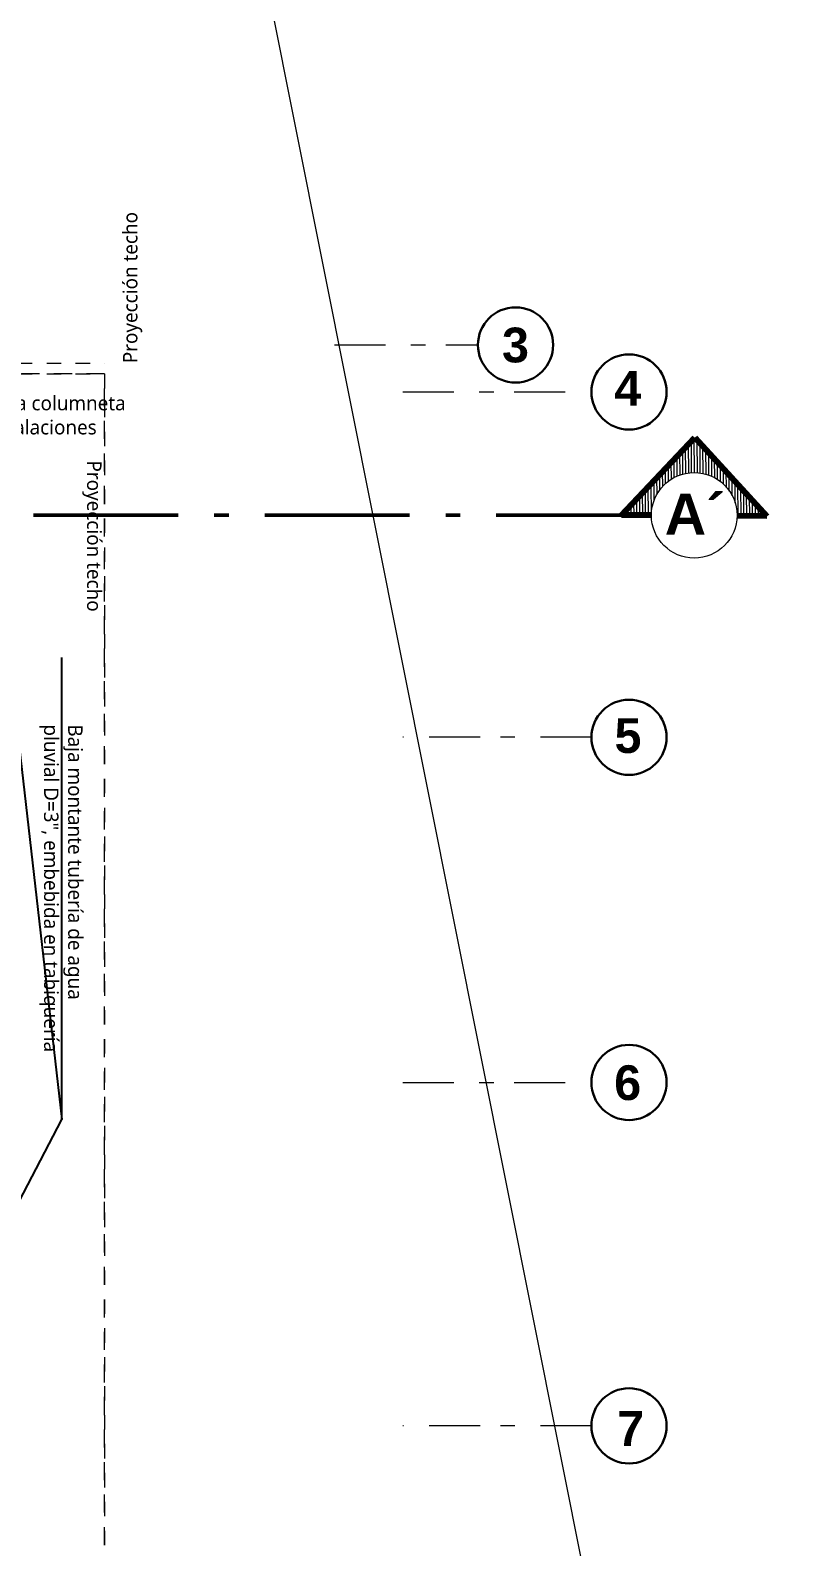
# Model space of a CAD drawing. Header units: millimetres. Extents: x 1 to 121, y 0 to 90.
# Drawn here: x 104.96 to 110.32, y 57.3 to 67.79 of the extents above; entities that cross this region are included whole.
import ezdxf
from ezdxf import colors
from ezdxf.entities.mleader import LeaderData, LeaderLine
from ezdxf.enums import TextEntityAlignment as Align
from ezdxf.math import Vec2, Vec3

# ---------------------------------------------------------------- set-up
doc = ezdxf.new("R2010")
doc.units = ezdxf.units.MM
for name, pattern in [('1CORTE', [1.5, 1, -0.25, 0, -0.25]), ('ACAD_ISO04W100', [30, 24, -3, 0, -3]), ('DASHED2', [0.375, 0.25, -0.125]), ('Dot & Dashed', [0.670278, 0.352778, -0.176389, 0, -0.141111]), ('HIDDEN2', [0.1875, 0.125, -0.0625])]:
    doc.linetypes.add(name, pattern=pattern)
for name, color, linetype, lineweight in [('1', 7, 'Continuous', 5), ('AA. Proyeccion Corte', 10, '1CORTE', 50), ('CORTE_EJE', 31, 'ACAD_ISO04W100', 80), ('Cotas varias El', 253, 'Continuous', 13), ('GRAFO 0 BLANCO', 7, 'Continuous', 0), ('GRAFO 4', 7, 'Continuous', 30), ('GRAFO01', 7, 'Continuous', 0), ('Letras El', 9, 'Continuous', 5), ('letras sr', 7, 'Continuous', 5), ('proyecciones', 1, 'DASHED2', 5), ('TEXTOS-SUBTITULO', 7, 'Continuous', 30)]:
    doc.layers.add(name, color=color, linetype=linetype, lineweight=lineweight)
doc.styles.add('Generales', font='trebuc.ttf', dxfattribs={"height": 0.1})
doc.styles.add('GENERATED_STYLE_1', font='arialbd.ttf')
doc.styles.add('TURBO_BASS', font='swisseb.ttf')

msp = doc.modelspace()

# ---------------------------------------------------------------- hatches: boundary and pattern name
at = {"layer": '1', "lineweight": 5}
h = msp.add_hatch(dxfattribs=at)
h.set_pattern_fill('_USER,_O', scale=0.02, angle=450, pattern_type=0)
h.set_pattern_definition([(90.373563, (260.666251, 8.06732), (0.019999575, 0.000130397), [])])
h.paths.add_polyline_path([(109.554, 64.729, -0.414214), (109.848, 64.431), (110.054, 64.429), (109.556, 64.974), (109.05, 64.436), (109.256, 64.435, -0.414214)])
h = msp.add_hatch(dxfattribs=at)
h.set_pattern_fill('_USER,_O', scale=0.02, angle=450, pattern_type=0)
h.set_pattern_definition([(90.373563, (260.666251, 8.06732), (0.019999575, 0.000130397), [])])
h.paths.add_polyline_path([(109.554, 64.729, -0.414214), (109.848, 64.431), (110.054, 64.429), (109.556, 64.974), (109.05, 64.436), (109.256, 64.435, -0.414214)])

# ---------------------------------------------------------------- linework, layer by layer
at = {"layer": '1', "color": 7}
msp.add_circle((109.552, 64.435), 0.296, dxfattribs=at)
msp.add_circle((109.552, 64.435), 0.296, dxfattribs=at)
at = {"layer": 'AA. Proyeccion Corte', "color": 7}
msp.add_line((101.783, 64.435), (109.256, 64.435), dxfattribs=at)
at = {"layer": 'CORTE_EJE', "color": 7, "linetype": 'ACAD_ISO04W100', "ltscale": 0.8}
msp.add_lwpolyline([(109.256, 64.435), (109.05, 64.436), (109.556, 64.974), (110.054, 64.429), (109.848, 64.431)], dxfattribs=at)
msp.add_lwpolyline([(109.256, 64.435), (109.05, 64.436), (109.556, 64.974), (110.054, 64.429), (109.848, 64.431)], dxfattribs=at)
at = {"layer": 'Cotas varias El', "linetype": 'Dot & Dashed'}
for p, q in [((107.064, 65.613), (108.056, 65.613)), ((107.536, 65.288), (108.841, 65.288)), ((108.841, 62.9), (107.536, 62.9)), ((107.536, 60.513), (108.841, 60.513)), ((108.841, 58.138), (107.536, 58.138))]:
    msp.add_line(p, q, dxfattribs=at)
at = {"layer": 'GRAFO 0 BLANCO', "color": 7}
msp.add_line((105.305, 74.579), (115.737, 22.291), dxfattribs=at)
at = {"layer": 'GRAFO 4', "linetype": 'Continuous'}
for centre in [(108.316, 65.613), (109.101, 65.288), (109.101, 62.9), (109.101, 60.513), (109.101, 58.138)]:
    msp.add_circle(centre, 0.26, dxfattribs=at)
at = {"layer": 'GRAFO01', "color": 251, "linetype": 'DASHED2', "lineweight": 9, "ltscale": 0.4}
for p, q in [((104.274, 65.488), (105.474, 65.488)), ((104.274, 65.413), (105.474, 65.413))]:
    msp.add_line(p, q, dxfattribs=at)
at = {"layer": 'proyecciones', "linetype": 'HIDDEN2', "ltscale": 0.5}
msp.add_line((105.474, 65.413), (105.474, 36.613), dxfattribs=at)
at = {"layer": 'proyecciones', "linetype": 'HIDDEN2'}
msp.add_lwpolyline([(104.274, 36.613), (105.474, 36.613), (105.474, 65.413), (104.274, 65.413)], dxfattribs=at)

# ---------------------------------------------------------------- texts
at = {"char_height": 0.24, "width": 1.011031258713047e-14, "attachment_point": 9, "rotation": 0, "style": 'GENERATED_STYLE_1'}
for s, insert in [('3', (108.409, 65.489)), ('4', (109.186, 65.192)), ('5', (109.187, 62.788)), ('6', (109.185, 60.388)), ('7', (109.205, 58))]:
    msp.add_mtext(s, dxfattribs=dict(at, insert=insert))
at = {"layer": 'Letras El', "insert": (105.453, 64.814), "char_height": 0.115, "attachment_point": 1, "rotation": 270, "style": 'Generales'}
msp.add_mtext('{\\H0.86957x;Proyección techo} ', dxfattribs=at)
at = {"layer": 'letras sr', "insert": (105.601, 65.487, -2.552), "char_height": 0.115, "attachment_point": 1, "rotation": 90, "style": 'Generales'}
msp.add_mtext('{\\H0.86957x;Proyección techo} ', dxfattribs=at)
msp.add_mtext('{\\H0.86957x;Proyección techo} ', dxfattribs=at)
at = {"layer": 'TEXTOS-SUBTITULO', "style": 'TURBO_BASS'}
msp.add_text('A´', height=0.2831, rotation=360, dxfattribs=at).set_placement((109.557, 64.302), align=Align.CENTER)

# ---------------------------------------------------------------- leaders
at = {"layer": 'letras sr'}
ml = msp.add_multileader_mtext('Standard', dxfattribs=at)
ml.set_content('{\\H0.86957x;Falsa columneta\\Pinstalaciones } ', color=256, style='Generales')
ml.set_leader_properties()
ml.build(insert=Vec2(0, 0))
ml.multileader.update_dxf_attribs({"text_right_attachment_type": 6, "dogleg_length": 0.36, "arrow_head_size": 0.18})
ctx = ml.context
ctx.base_point, ctx.char_height, ctx.arrow_head_size, ctx.landing_gap_size, ctx.plane_origin = Vec3(104.535, 65.203), 0.115, 0.18, 0.09, Vec3(103.499, 66.923)
ctx.right_attachment = 6
notes = []
notes.append((ctx, [(0, (1, 1, 0), (104.352, 65.203), (1, 0), 0.183, [(0, [(103.775, 65.743)], 0, [])])]))
ctx.mtext.insert, ctx.mtext.flow_direction = Vec3(104.625, 65.261), 5
ml = msp.add_multileader_mtext('Standard', dxfattribs=at)
ml.set_content('{\\H0.86957x;Baja montante tubería de agua\\Ppluvial D=3", embebida en tabiquería}', color=256, style='Generales')
ml.set_leader_properties()
ml.build(insert=Vec2(0, 0))
ml.multileader.update_dxf_attribs({"text_right_attachment_type": 6, "dogleg_length": 0.36, "arrow_head_size": 0.1})
ctx = ml.context
ctx.base_point, ctx.char_height, ctx.arrow_head_size, ctx.landing_gap_size, ctx.plane_origin, ctx.plane_x_axis, ctx.plane_y_axis = Vec3(105.251, 63.079), 0.115, 0.1, 0.09, Vec3(105.595, 63.808), Vec3(0, -1), Vec3(1, 0)
ctx.right_attachment = 6
notes.append((ctx, [(1, (1, 1, 0), (105.179, 60.256), (0, 1), 0.36, [(0, [(104.732, 64.149)], 0, []), (1, [(104.749, 59.432)], 0, [])])]))
ctx.mtext.insert, ctx.mtext.text_direction, ctx.mtext.rotation, ctx.mtext.flow_direction = Vec3(105.322, 62.989), Vec3(0, -1), 4.712389, 5
for ctx, leaders in notes:
    for number, flags, end, landing, length, lines in leaders:
        leader = LeaderData()
        leader.index, (leader.has_last_leader_line, leader.has_dogleg_vector, leader.attachment_direction) = number, flags
        leader.last_leader_point, leader.dogleg_vector, leader.dogleg_length = Vec3(end), Vec3(landing), length
        for number, points, colour, breaks in lines:
            line = LeaderLine()
            line.index, line.vertices, line.color, line.breaks = number, Vec3.list(points), colors.encode_raw_color(colour), breaks
            leader.lines.append(line)
        ctx.leaders.append(leader)

doc.saveas('drawing.dxf')
